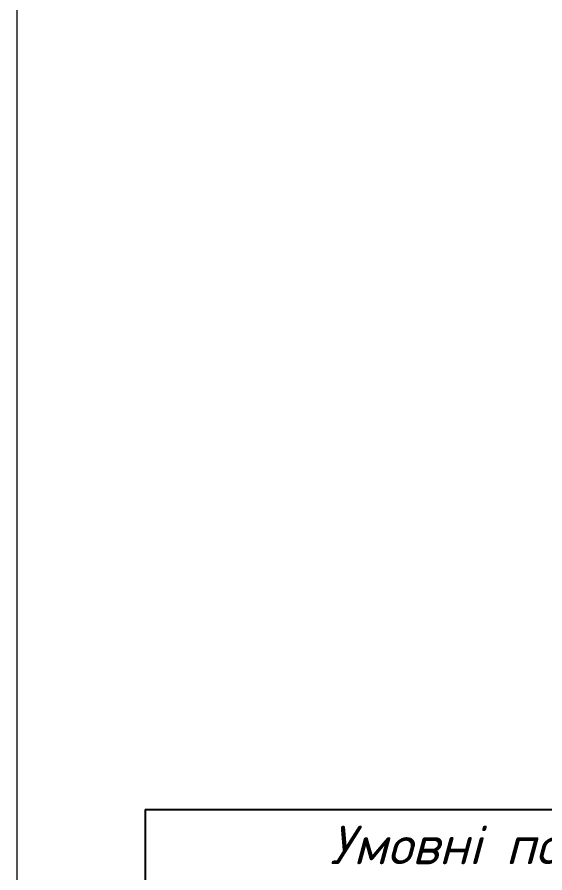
# Model space of a CAD drawing. Header units: millimetres. Extents: x 0 to 2456, y 10 to 769.
# Drawn here: x 1253.6 to 1376.7, y 227.1 to 426.9 of the extents above; entities that cross this region are included whole.
import ezdxf

# ---------------------------------------------------------------- set-up
doc = ezdxf.new("R2010")
doc.units = ezdxf.units.MM
doc.linetypes.add('K5LT_THIN', pattern=[0])
doc.layers.get('0').update_dxf_attribs({"color": 10})
doc.styles.add('KTEXTSTYLE', font='GOST_AU.SHX', dxfattribs={"width": 0.96, "height": 5})
doc.styles.get("Standard").update_dxf_attribs({"font": 'isocpeur_0.ttf', "oblique": 15})

msp = doc.modelspace()

# ---------------------------------------------------------------- linework, layer by layer
at = {"color": 7, "linetype": 'K5LT_THIN', "lineweight": 18}
msp.add_line((1253.59, 85.16), (1253.59, 679.16), dxfattribs=at)
at = {"color": 1}
for q in [(1473.94, 241.9), (1283.44, 117.4)]:
    msp.add_line((1283.44, 241.9), q, dxfattribs=at)

# ---------------------------------------------------------------- texts
at = {"color": 7, "insert": (1262.36, 344.02), "char_height": 2.5, "attachment_point": 1, "rotation": 90, "style": 'KTEXTSTYLE'}
msp.add_mtext('\\H3.5;\\W0.965;\\Q15;\\Q15; ', dxfattribs=at)
at = {"color": 1, "insert": (1378.69, 233.65), "char_height": 9, "width": 186, "attachment_point": 5}
msp.add_mtext('{\\fISOCPEUR|b0|i0|c204|p34;Умовні позначення}', dxfattribs=at)

doc.saveas('drawing.dxf')
